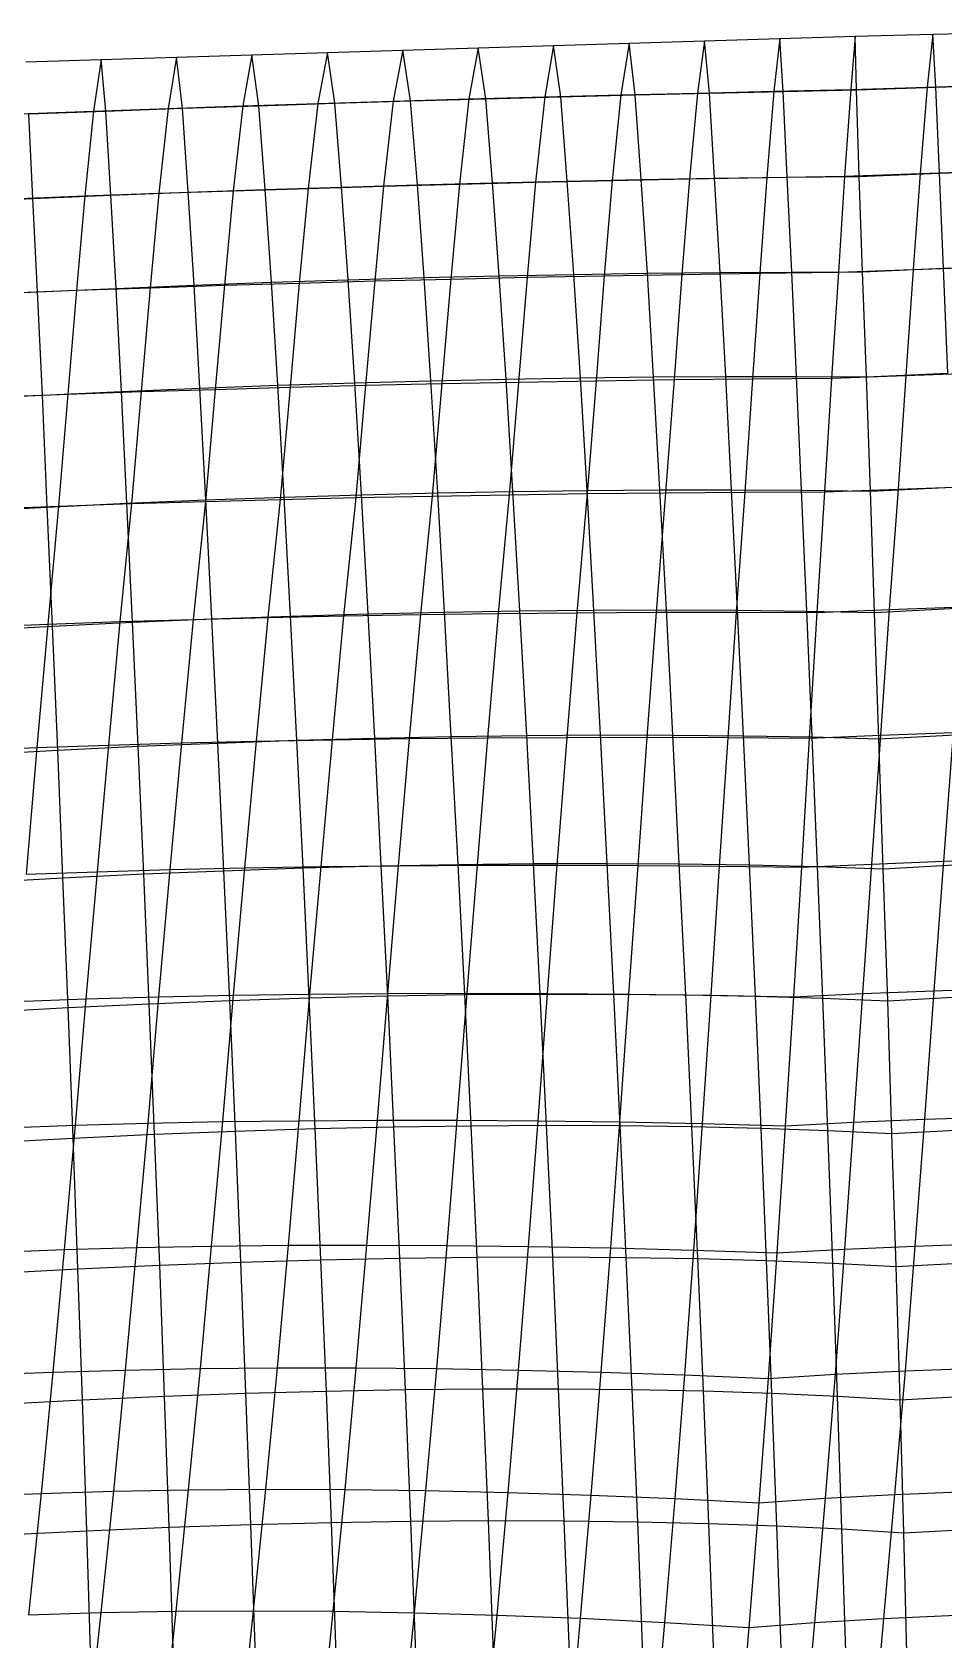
# Model space of a CAD drawing. Extents: x -429 to 429, y -1 to 209.
# Drawn here: x -208.65 to -187.01, y 168.49 to 206.63 of the extents above; entities that cross this region are included whole.
import ezdxf

# ---------------------------------------------------------------- set-up
doc = ezdxf.new("R2010")
doc.units = 0

msp = doc.modelspace()

# ---------------------------------------------------------------- linework, layer by layer
at = {"layer": 'default', "color": 5, "linetype": 'CONTINUOUS'}
for p, q in [((-196.271, 206.316, 37.431), (-194.481, 206.371, 36.695)), ((-194.481, 206.371, 36.695), (-194.672, 205.145, 36.299)), ((-194.481, 206.371, 36.695), (-192.692, 206.426, 35.959)), ((-192.692, 206.426, 35.959), (-192.859, 205.19, 35.618)), ((-192.692, 206.426, 35.959), (-190.902, 206.481, 35.223)), ((-190.902, 206.481, 35.223), (-191.04, 205.231, 34.953)), ((-190.902, 206.481, 35.223), (-189.112, 206.537, 34.486)), ((-189.112, 206.537, 34.486), (-189.215, 205.271, 34.305)), ((-189.112, 206.537, 34.486), (-189.215, 205.271, 34.305)), ((-189.112, 206.537, 34.486), (-187.266, 206.585, 33.834)), ((-187.266, 206.585, 33.834), (-187.401, 205.332, 33.561)), ((-187.266, 206.585, 33.834), (-185.419, 206.634, 33.181)), ((-207.01, 205.984, 41.848), (-205.22, 206.039, 41.112)), ((-205.22, 206.039, 41.112), (-205.421, 204.825, 40.721)), ((-205.22, 206.039, 41.112), (-203.431, 206.095, 40.375)), ((-203.431, 206.095, 40.375), (-203.646, 204.885, 39.944)), ((-203.431, 206.095, 40.375), (-201.641, 206.15, 39.639)), ((-201.641, 206.15, 39.639), (-201.864, 204.942, 39.183)), ((-201.641, 206.15, 39.639), (-199.851, 206.205, 38.903)), ((-199.851, 206.205, 38.903), (-200.076, 204.996, 38.438)), ((-199.851, 206.205, 38.903), (-198.061, 206.26, 38.167)), ((-198.061, 206.26, 38.167), (-198.281, 205.049, 37.709)), ((-198.061, 206.26, 38.167), (-196.271, 206.316, 37.431)), ((-196.271, 206.316, 37.431), (-196.48, 205.098, 36.996)), ((-208.8, 205.929, 42.584), (-207.01, 205.984, 41.848)), ((-207.01, 205.984, 41.848), (-207.19, 204.763, 41.513)), ((-192.859, 205.19, 35.618), (-191.04, 205.231, 34.953)), ((-191.04, 205.231, 34.953), (-191.211, 203.185, 34.653)), ((-191.04, 205.231, 34.953), (-189.215, 205.271, 34.305)), ((-189.215, 205.271, 34.305), (-189.364, 203.216, 34.059)), ((-189.215, 205.271, 34.305), (-189.364, 203.216, 34.059)), ((-189.215, 205.271, 34.305), (-187.401, 205.332, 33.561)), ((-187.401, 205.332, 33.561), (-187.57, 203.28, 33.26)), ((-187.401, 205.332, 33.561), (-185.58, 205.39, 32.834)), ((-205.421, 204.825, 40.721), (-203.646, 204.885, 39.944)), ((-203.646, 204.885, 39.944), (-203.874, 202.87, 39.548)), ((-203.646, 204.885, 39.944), (-201.864, 204.942, 39.183)), ((-201.864, 204.942, 39.183), (-202.095, 202.926, 38.77)), ((-201.864, 204.942, 39.183), (-200.076, 204.996, 38.438)), ((-200.076, 204.996, 38.438), (-200.306, 202.978, 38.019)), ((-200.076, 204.996, 38.438), (-198.281, 205.049, 37.709)), ((-198.281, 205.049, 37.709), (-198.506, 203.027, 37.293)), ((-198.281, 205.049, 37.709), (-196.48, 205.098, 36.996)), ((-196.48, 205.098, 36.996), (-196.697, 203.072, 36.594)), ((-196.48, 205.098, 36.996), (-194.672, 205.145, 36.299)), ((-194.672, 205.145, 36.299), (-194.877, 203.113, 35.92)), ((-194.672, 205.145, 36.299), (-192.859, 205.19, 35.618)), ((-192.859, 205.19, 35.618), (-193.048, 203.151, 35.273)), ((-208.951, 204.698, 42.322), (-207.19, 204.763, 41.513)), ((-207.19, 204.763, 41.513), (-207.397, 202.748, 41.179)), ((-207.19, 204.763, 41.513), (-205.421, 204.825, 40.721)), ((-205.421, 204.825, 40.721), (-205.641, 202.811, 40.351)), ((-187.57, 203.28, 33.26), (-185.765, 203.34, 32.486)), ((-202.095, 202.926, 38.77), (-200.306, 202.978, 38.019)), ((-200.306, 202.978, 38.019), (-200.517, 200.731, 37.66)), ((-200.306, 202.978, 38.019), (-198.506, 203.027, 37.293)), ((-198.506, 203.027, 37.293), (-198.713, 200.776, 36.936)), ((-198.506, 203.027, 37.293), (-196.697, 203.072, 36.594)), ((-196.697, 203.072, 36.594), (-196.896, 200.817, 36.247)), ((-196.697, 203.072, 36.594), (-194.877, 203.113, 35.92)), ((-194.877, 203.113, 35.92), (-195.067, 200.853, 35.593)), ((-194.877, 203.113, 35.92), (-193.048, 203.151, 35.273)), ((-193.048, 203.151, 35.273), (-193.226, 200.886, 34.972)), ((-193.048, 203.151, 35.273), (-191.211, 203.185, 34.653)), ((-191.211, 203.185, 34.653), (-191.374, 200.914, 34.387)), ((-191.211, 203.185, 34.653), (-189.364, 203.216, 34.059)), ((-189.364, 203.216, 34.059), (-189.512, 200.938, 33.836)), ((-189.364, 203.216, 34.059), (-189.512, 200.938, 33.836)), ((-189.364, 203.216, 34.059), (-187.57, 203.28, 33.26)), ((-187.57, 203.28, 33.26), (-187.733, 201.002, 32.992)), ((-209.14, 202.682, 42.033), (-207.397, 202.748, 41.179)), ((-207.397, 202.748, 41.179), (-207.592, 200.51, 40.887)), ((-207.397, 202.748, 41.179), (-205.641, 202.811, 40.351)), ((-205.641, 202.811, 40.351), (-205.846, 200.571, 40.031)), ((-205.641, 202.811, 40.351), (-203.874, 202.87, 39.548)), ((-203.874, 202.87, 39.548), (-204.084, 200.628, 39.207)), ((-203.874, 202.87, 39.548), (-202.095, 202.926, 38.77)), ((-202.095, 202.926, 38.77), (-202.308, 200.682, 38.417)), ((-187.733, 201.002, 32.992), (-185.94, 201.062, 32.182)), ((-204.084, 200.628, 39.207), (-202.308, 200.682, 38.417)), ((-202.308, 200.682, 38.417), (-202.527, 198.21, 38.066)), ((-202.308, 200.682, 38.417), (-200.517, 200.731, 37.66)), ((-200.517, 200.731, 37.66), (-200.734, 198.256, 37.304)), ((-200.517, 200.731, 37.66), (-198.713, 200.776, 36.936)), ((-198.713, 200.776, 36.936), (-198.926, 198.297, 36.583)), ((-198.713, 200.776, 36.936), (-196.896, 200.817, 36.247)), ((-196.896, 200.817, 36.247), (-197.102, 198.333, 35.902)), ((-196.896, 200.817, 36.247), (-195.067, 200.853, 35.593)), ((-195.067, 200.853, 35.593), (-195.263, 198.364, 35.263)), ((-195.067, 200.853, 35.593), (-193.226, 200.886, 34.972)), ((-193.226, 200.886, 34.972), (-193.411, 198.389, 34.666)), ((-193.226, 200.886, 34.972), (-191.374, 200.914, 34.387)), ((-191.374, 200.914, 34.387), (-191.547, 198.41, 34.11)), ((-191.374, 200.914, 34.387), (-189.512, 200.938, 33.836)), ((-189.512, 200.938, 33.836), (-189.671, 198.426, 33.597)), ((-189.512, 200.938, 33.836), (-189.671, 198.426, 33.597)), ((-189.512, 200.938, 33.836), (-187.733, 201.002, 32.992)), ((-187.733, 201.002, 32.992), (-187.907, 198.491, 32.715)), ((-209.322, 200.444, 41.777), (-207.592, 200.51, 40.887)), ((-207.592, 200.51, 40.887), (-207.797, 198.043, 40.591)), ((-207.592, 200.51, 40.887), (-205.846, 200.571, 40.031)), ((-205.846, 200.571, 40.031), (-206.059, 198.104, 39.71)), ((-205.846, 200.571, 40.031), (-204.084, 200.628, 39.207)), ((-204.084, 200.628, 39.207), (-204.302, 198.159, 38.868)), ((-197.102, 198.333, 35.902), (-195.263, 198.364, 35.263)), ((-195.263, 198.364, 35.263), (-195.474, 195.684, 34.913)), ((-195.263, 198.364, 35.263), (-193.411, 198.389, 34.666)), ((-193.411, 198.389, 34.666), (-193.611, 195.703, 34.338)), ((-193.411, 198.389, 34.666), (-191.547, 198.41, 34.11)), ((-191.547, 198.41, 34.11), (-191.734, 195.717, 33.813)), ((-191.547, 198.41, 34.11), (-189.671, 198.426, 33.597)), ((-189.671, 198.426, 33.597), (-189.844, 195.724, 33.337)), ((-189.671, 198.426, 33.597), (-189.844, 195.724, 33.337)), ((-189.671, 198.426, 33.597), (-187.907, 198.491, 32.715)), ((-187.907, 198.491, 32.715), (-188.095, 195.79, 32.417)), ((-187.907, 198.491, 32.715), (-186.124, 198.552, 31.873)), ((-209.516, 197.978, 41.512), (-207.797, 198.043, 40.591)), ((-207.797, 198.043, 40.591), (-208.019, 195.388, 40.275)), ((-207.797, 198.043, 40.591), (-206.059, 198.104, 39.71)), ((-206.059, 198.104, 39.71), (-206.289, 195.447, 39.369)), ((-206.059, 198.104, 39.71), (-204.302, 198.159, 38.868)), ((-204.302, 198.159, 38.868), (-204.536, 195.501, 38.509)), ((-204.302, 198.159, 38.868), (-202.527, 198.21, 38.066)), ((-202.527, 198.21, 38.066), (-202.762, 195.549, 37.695)), ((-202.527, 198.21, 38.066), (-200.734, 198.256, 37.304)), ((-200.734, 198.256, 37.304), (-200.967, 195.591, 36.928)), ((-200.734, 198.256, 37.304), (-198.926, 198.297, 36.583)), ((-198.926, 198.297, 36.583), (-199.153, 195.628, 36.208)), ((-198.926, 198.297, 36.583), (-197.102, 198.333, 35.902)), ((-197.102, 198.333, 35.902), (-197.322, 195.658, 35.536)), ((-195.474, 195.684, 34.913), (-193.611, 195.703, 34.338)), ((-193.611, 195.703, 34.338), (-193.836, 192.868, 33.937)), ((-193.611, 195.703, 34.338), (-191.734, 195.717, 33.813)), ((-191.734, 195.717, 33.813), (-191.936, 192.871, 33.474)), ((-191.734, 195.717, 33.813), (-189.844, 195.724, 33.337)), ((-189.844, 195.724, 33.337), (-190.022, 192.867, 33.075)), ((-189.844, 195.724, 33.337), (-190.022, 192.867, 33.075)), ((-189.844, 195.724, 33.337), (-188.095, 195.79, 32.417)), ((-188.095, 195.79, 32.417), (-188.305, 192.936, 32.08)), ((-188.095, 195.79, 32.417), (-186.322, 195.85, 31.543)), ((-209.725, 195.324, 41.227), (-208.019, 195.388, 40.275)), ((-208.019, 195.388, 40.275), (-208.279, 192.587, 39.891)), ((-208.019, 195.388, 40.275), (-206.289, 195.447, 39.369)), ((-206.289, 195.447, 39.369), (-206.567, 192.647, 38.936)), ((-206.289, 195.447, 39.369), (-204.536, 195.501, 38.509)), ((-204.536, 195.501, 38.509), (-204.824, 192.699, 38.04)), ((-204.536, 195.501, 38.509), (-202.762, 195.549, 37.695)), ((-202.762, 195.549, 37.695), (-203.052, 192.745, 37.202)), ((-202.762, 195.549, 37.695), (-200.967, 195.591, 36.928)), ((-200.967, 195.591, 36.928), (-201.254, 192.784, 36.425)), ((-200.967, 195.591, 36.928), (-199.153, 195.628, 36.208)), ((-199.153, 195.628, 36.208), (-199.431, 192.815, 35.709)), ((-199.153, 195.628, 36.208), (-197.322, 195.658, 35.536)), ((-197.322, 195.658, 35.536), (-197.585, 192.84, 35.056)), ((-197.322, 195.658, 35.536), (-195.474, 195.684, 34.913)), ((-195.474, 195.684, 34.913), (-195.72, 192.858, 34.465)), ((-208.279, 192.587, 39.891), (-206.567, 192.647, 38.936)), ((-206.567, 192.647, 38.936), (-206.837, 189.716, 38.532)), ((-206.567, 192.647, 38.936), (-204.824, 192.699, 38.04)), ((-204.824, 192.699, 38.04), (-205.102, 189.768, 37.605)), ((-204.824, 192.699, 38.04), (-203.052, 192.745, 37.202)), ((-203.052, 192.745, 37.202), (-203.331, 189.811, 36.747)), ((-203.052, 192.745, 37.202), (-201.254, 192.784, 36.425)), ((-201.254, 192.784, 36.425), (-201.528, 189.846, 35.961)), ((-201.254, 192.784, 36.425), (-199.431, 192.815, 35.709)), ((-199.431, 192.815, 35.709), (-199.697, 189.872, 35.248)), ((-199.431, 192.815, 35.709), (-197.585, 192.84, 35.056)), ((-197.585, 192.84, 35.056), (-197.838, 189.891, 34.609)), ((-197.585, 192.84, 35.056), (-195.72, 192.858, 34.465)), ((-195.72, 192.858, 34.465), (-195.957, 189.901, 34.045)), ((-195.72, 192.858, 34.465), (-193.836, 192.868, 33.937)), ((-193.836, 192.868, 33.937), (-194.055, 189.903, 33.557)), ((-193.836, 192.868, 33.937), (-191.936, 192.871, 33.474)), ((-191.936, 192.871, 33.474), (-192.137, 189.896, 33.145)), ((-191.936, 192.871, 33.474), (-190.022, 192.867, 33.075)), ((-190.022, 192.867, 33.075), (-190.204, 189.882, 32.811)), ((-190.022, 192.867, 33.075), (-190.204, 189.882, 32.811)), ((-190.022, 192.867, 33.075), (-188.305, 192.936, 32.08)), ((-188.305, 192.936, 32.08), (-188.515, 189.953, 31.753)), ((-188.305, 192.936, 32.08), (-186.556, 192.998, 31.143)), ((-209.959, 192.521, 40.904), (-208.279, 192.587, 39.891)), ((-208.279, 192.587, 39.891), (-208.535, 189.657, 39.528)), ((-188.515, 189.953, 31.753), (-186.786, 190.017, 30.763)), ((-186.786, 190.017, 30.763), (-187.017, 186.961, 30.391)), ((-210.193, 189.59, 40.592), (-208.535, 189.657, 39.528)), ((-208.535, 189.657, 39.528), (-208.792, 186.654, 39.172)), ((-208.535, 189.657, 39.528), (-206.837, 189.716, 38.532)), ((-206.837, 189.716, 38.532), (-207.107, 186.714, 38.138)), ((-206.837, 189.716, 38.532), (-205.102, 189.768, 37.605)), ((-205.102, 189.768, 37.605), (-205.377, 186.763, 37.182)), ((-205.102, 189.768, 37.605), (-203.331, 189.811, 36.747)), ((-203.331, 189.811, 36.747), (-203.607, 186.804, 36.306)), ((-203.331, 189.811, 36.747), (-201.528, 189.846, 35.961)), ((-201.528, 189.846, 35.961), (-201.799, 186.835, 35.512)), ((-201.528, 189.846, 35.961), (-199.697, 189.872, 35.248)), ((-199.697, 189.872, 35.248), (-199.958, 186.857, 34.801)), ((-199.697, 189.872, 35.248), (-197.838, 189.891, 34.609)), ((-197.838, 189.891, 34.609), (-198.088, 186.869, 34.175)), ((-197.838, 189.891, 34.609), (-195.957, 189.901, 34.045)), ((-195.957, 189.901, 34.045), (-196.192, 186.871, 33.635)), ((-195.957, 189.901, 34.045), (-194.055, 189.903, 33.557)), ((-194.055, 189.903, 33.557), (-194.274, 186.864, 33.182)), ((-194.055, 189.903, 33.557), (-192.137, 189.896, 33.145)), ((-192.137, 189.896, 33.145), (-192.339, 186.848, 32.817)), ((-192.137, 189.896, 33.145), (-190.204, 189.882, 32.811)), ((-190.204, 189.882, 32.811), (-190.39, 186.822, 32.542)), ((-190.204, 189.882, 32.811), (-190.39, 186.822, 32.542)), ((-190.204, 189.882, 32.811), (-188.515, 189.953, 31.753)), ((-188.515, 189.953, 31.753), (-188.727, 186.896, 31.428)), ((-188.727, 186.896, 31.428), (-187.017, 186.961, 30.391)), ((-187.017, 186.961, 30.391), (-187.244, 183.889, 30.027)), ((-187.017, 186.961, 30.391), (-185.261, 187.017, 29.433)), ((-208.792, 186.654, 39.172), (-207.107, 186.714, 38.138)), ((-207.107, 186.714, 38.138), (-207.37, 183.696, 37.758)), ((-207.107, 186.714, 38.138), (-205.377, 186.763, 37.182)), ((-205.377, 186.763, 37.182), (-205.645, 183.744, 36.778)), ((-205.377, 186.763, 37.182), (-203.607, 186.804, 36.306)), ((-203.607, 186.804, 36.306), (-203.874, 183.782, 35.886)), ((-203.607, 186.804, 36.306), (-201.799, 186.835, 35.512)), ((-201.799, 186.835, 35.512), (-202.062, 183.81, 35.084)), ((-201.799, 186.835, 35.512), (-199.958, 186.857, 34.801)), ((-199.958, 186.857, 34.801), (-200.212, 183.826, 34.374)), ((-199.958, 186.857, 34.801), (-198.088, 186.869, 34.175)), ((-198.088, 186.869, 34.175), (-198.331, 183.832, 33.759)), ((-198.088, 186.869, 34.175), (-196.192, 186.871, 33.635)), ((-196.192, 186.871, 33.635), (-196.422, 183.826, 33.239)), ((-196.192, 186.871, 33.635), (-194.274, 186.864, 33.182)), ((-194.274, 186.864, 33.182), (-194.49, 183.81, 32.816)), ((-194.274, 186.864, 33.182), (-192.339, 186.848, 32.817)), ((-192.339, 186.848, 32.817), (-192.541, 183.783, 32.491)), ((-192.339, 186.848, 32.817), (-190.39, 186.822, 32.542)), ((-190.39, 186.822, 32.542), (-190.579, 183.745, 32.266)), ((-190.39, 186.822, 32.542), (-190.579, 183.745, 32.266)), ((-190.39, 186.822, 32.542), (-188.727, 186.896, 31.428)), ((-188.727, 186.896, 31.428), (-188.939, 183.822, 31.105)), ((-188.939, 183.822, 31.105), (-187.244, 183.889, 30.027)), ((-187.244, 183.889, 30.027), (-187.467, 180.839, 29.669)), ((-187.244, 183.889, 30.027), (-185.497, 183.946, 29.036)), ((-209.045, 183.637, 38.824), (-207.37, 183.696, 37.758)), ((-207.37, 183.696, 37.758), (-207.627, 180.699, 37.389)), ((-207.37, 183.696, 37.758), (-205.645, 183.744, 36.778)), ((-205.645, 183.744, 36.778), (-205.905, 180.747, 36.389)), ((-205.645, 183.744, 36.778), (-203.874, 183.782, 35.886)), ((-203.874, 183.782, 35.886), (-204.133, 180.783, 35.483)), ((-203.874, 183.782, 35.886), (-202.062, 183.81, 35.084)), ((-202.062, 183.81, 35.084), (-202.316, 180.806, 34.675)), ((-202.062, 183.81, 35.084), (-200.212, 183.826, 34.374)), ((-200.212, 183.826, 34.374), (-200.459, 180.817, 33.966)), ((-200.212, 183.826, 34.374), (-198.331, 183.832, 33.759)), ((-198.331, 183.832, 33.759), (-198.567, 180.816, 33.359)), ((-198.331, 183.832, 33.759), (-196.422, 183.826, 33.239)), ((-196.422, 183.826, 33.239), (-196.647, 180.803, 32.855)), ((-196.422, 183.826, 33.239), (-194.49, 183.81, 32.816)), ((-194.49, 183.81, 32.816), (-194.704, 180.777, 32.456)), ((-194.49, 183.81, 32.816), (-192.541, 183.783, 32.491)), ((-192.541, 183.783, 32.491), (-192.744, 180.738, 32.164)), ((-192.541, 183.783, 32.491), (-190.579, 183.745, 32.266)), ((-190.579, 183.745, 32.266), (-190.772, 180.688, 31.978)), ((-190.579, 183.745, 32.266), (-190.772, 180.688, 31.978)), ((-190.579, 183.745, 32.266), (-188.939, 183.822, 31.105)), ((-188.939, 183.822, 31.105), (-189.15, 180.769, 30.779)), ((-202.316, 180.806, 34.675), (-200.459, 180.817, 33.966)), ((-200.459, 180.817, 33.966), (-200.709, 177.854, 33.544)), ((-200.459, 180.817, 33.966), (-198.567, 180.816, 33.359)), ((-198.567, 180.816, 33.359), (-198.808, 177.846, 32.944)), ((-198.567, 180.816, 33.359), (-196.647, 180.803, 32.855)), ((-189.15, 180.769, 30.779), (-187.467, 180.839, 29.669)), ((-187.467, 180.839, 29.669), (-187.696, 177.831, 29.295)), ((-187.467, 180.839, 29.669), (-185.728, 180.897, 28.651)), ((-209.294, 180.639, 38.481), (-207.627, 180.699, 37.389)), ((-207.627, 180.699, 37.389), (-207.889, 177.747, 37.006)), ((-207.627, 180.699, 37.389), (-205.905, 180.747, 36.389)), ((-205.905, 180.747, 36.389), (-206.17, 177.795, 35.986)), ((-205.905, 180.747, 36.389), (-204.133, 180.783, 35.483)), ((-204.133, 180.783, 35.483), (-204.396, 177.829, 35.067)), ((-204.133, 180.783, 35.483), (-202.316, 180.806, 34.675)), ((-202.316, 180.806, 34.675), (-202.574, 177.849, 34.252)), ((-196.647, 180.803, 32.855), (-196.877, 177.823, 32.456)), ((-196.647, 180.803, 32.855), (-194.704, 180.777, 32.456)), ((-194.704, 180.777, 32.456), (-194.923, 177.786, 32.08)), ((-194.704, 180.777, 32.456), (-192.744, 180.738, 32.164)), ((-192.744, 180.738, 32.164), (-192.952, 177.734, 31.819)), ((-192.744, 180.738, 32.164), (-190.772, 180.688, 31.978)), ((-190.772, 180.688, 31.978), (-190.971, 177.669, 31.672)), ((-190.772, 180.688, 31.978), (-190.971, 177.669, 31.672)), ((-190.772, 180.688, 31.978), (-189.15, 180.769, 30.779)), ((-189.15, 180.769, 30.779), (-189.367, 177.757, 30.436)), ((-207.889, 177.747, 37.006), (-206.17, 177.795, 35.986)), ((-206.17, 177.795, 35.986), (-206.437, 174.89, 35.571)), ((-206.17, 177.795, 35.986), (-204.396, 177.829, 35.067)), ((-204.396, 177.829, 35.067), (-204.661, 174.923, 34.64)), ((-204.396, 177.829, 35.067), (-202.574, 177.849, 34.252)), ((-202.574, 177.849, 34.252), (-202.834, 174.94, 33.819)), ((-202.574, 177.849, 34.252), (-200.709, 177.854, 33.544)), ((-200.709, 177.854, 33.544), (-200.962, 174.94, 33.111)), ((-200.709, 177.854, 33.544), (-198.808, 177.846, 32.944)), ((-198.808, 177.846, 32.944), (-199.052, 174.923, 32.518)), ((-198.808, 177.846, 32.944), (-196.877, 177.823, 32.456)), ((-196.877, 177.823, 32.456), (-197.111, 174.89, 32.043)), ((-196.877, 177.823, 32.456), (-194.923, 177.786, 32.08)), ((-194.923, 177.786, 32.08), (-195.147, 174.84, 31.687)), ((-194.923, 177.786, 32.08), (-192.952, 177.734, 31.819)), ((-189.367, 177.757, 30.436), (-187.696, 177.831, 29.295)), ((-187.696, 177.831, 29.295), (-187.929, 174.87, 28.902)), ((-187.696, 177.831, 29.295), (-185.963, 177.892, 28.251)), ((-209.548, 177.684, 38.123), (-207.889, 177.747, 37.006)), ((-207.889, 177.747, 37.006), (-208.155, 174.841, 36.608)), ((-192.952, 177.734, 31.819), (-193.167, 174.774, 31.452)), ((-192.952, 177.734, 31.819), (-190.971, 177.669, 31.672)), ((-190.971, 177.669, 31.672), (-191.178, 174.692, 31.339)), ((-190.971, 177.669, 31.672), (-191.178, 174.692, 31.339)), ((-190.971, 177.669, 31.672), (-189.367, 177.757, 30.436)), ((-189.367, 177.757, 30.436), (-189.59, 174.789, 30.072)), ((-209.807, 174.775, 37.747), (-208.155, 174.841, 36.608)), ((-208.155, 174.841, 36.608), (-208.435, 171.964, 36.175)), ((-208.155, 174.841, 36.608), (-206.437, 174.89, 35.571)), ((-206.437, 174.89, 35.571), (-206.72, 172.016, 35.121)), ((-206.437, 174.89, 35.571), (-204.661, 174.923, 34.64)), ((-204.661, 174.923, 34.64), (-204.942, 172.049, 34.178)), ((-204.661, 174.923, 34.64), (-202.834, 174.94, 33.819)), ((-202.834, 174.94, 33.819), (-203.109, 172.062, 33.351)), ((-202.834, 174.94, 33.819), (-200.962, 174.94, 33.111)), ((-200.962, 174.94, 33.111), (-201.229, 172.056, 32.642)), ((-200.962, 174.94, 33.111), (-199.052, 174.923, 32.518)), ((-199.052, 174.923, 32.518), (-199.31, 172.031, 32.056)), ((-199.052, 174.923, 32.518), (-197.111, 174.89, 32.043)), ((-197.111, 174.89, 32.043), (-197.359, 171.986, 31.594)), ((-197.111, 174.89, 32.043), (-195.147, 174.84, 31.687)), ((-195.147, 174.84, 31.687), (-195.385, 171.923, 31.257)), ((-195.147, 174.84, 31.687), (-193.167, 174.774, 31.452)), ((-193.167, 174.774, 31.452), (-193.396, 171.84, 31.049)), ((-193.167, 174.774, 31.452), (-191.178, 174.692, 31.339)), ((-191.178, 174.692, 31.339), (-189.59, 174.789, 30.072)), ((-189.59, 174.789, 30.072), (-189.827, 171.847, 29.67)), ((-189.59, 174.789, 30.072), (-187.929, 174.87, 28.902)), ((-187.929, 174.87, 28.902), (-188.176, 171.936, 28.474)), ((-187.929, 174.87, 28.902), (-186.201, 174.935, 27.836)), ((-191.178, 174.692, 31.339), (-191.399, 171.739, 30.969)), ((-191.178, 174.692, 31.339), (-191.399, 171.739, 30.969)), ((-206.72, 172.016, 35.121), (-204.942, 172.049, 34.178)), ((-204.942, 172.049, 34.178), (-205.237, 169.168, 33.68)), ((-204.942, 172.049, 34.178), (-203.109, 172.062, 33.351)), ((-203.109, 172.062, 33.351), (-203.399, 169.178, 32.846)), ((-203.109, 172.062, 33.351), (-201.229, 172.056, 32.642)), ((-201.229, 172.056, 32.642), (-201.511, 169.166, 32.138)), ((-201.229, 172.056, 32.642), (-199.31, 172.031, 32.056)), ((-210.082, 171.893, 37.337), (-208.435, 171.964, 36.175)), ((-208.435, 171.964, 36.175), (-208.732, 169.081, 35.706)), ((-208.435, 171.964, 36.175), (-206.72, 172.016, 35.121)), ((-206.72, 172.016, 35.121), (-207.018, 169.135, 34.634)), ((-199.31, 172.031, 32.056), (-199.583, 169.132, 31.557)), ((-199.31, 172.031, 32.056), (-197.359, 171.986, 31.594)), ((-197.359, 171.986, 31.594), (-197.622, 169.076, 31.107)), ((-197.359, 171.986, 31.594), (-195.385, 171.923, 31.257)), ((-195.385, 171.923, 31.257), (-195.638, 168.999, 30.789)), ((-195.385, 171.923, 31.257), (-193.396, 171.84, 31.049)), ((-193.396, 171.84, 31.049), (-193.639, 168.899, 30.606)), ((-193.396, 171.84, 31.049), (-191.399, 171.739, 30.969)), ((-191.399, 171.739, 30.969), (-191.636, 168.779, 30.558)), ((-191.399, 171.739, 30.969), (-191.636, 168.779, 30.558)), ((-191.399, 171.739, 30.969), (-189.827, 171.847, 29.67)), ((-189.827, 171.847, 29.67), (-190.079, 168.898, 29.229)), ((-189.827, 171.847, 29.67), (-188.176, 171.936, 28.474)), ((-188.176, 171.936, 28.474), (-188.437, 168.996, 28.006)), ((-188.176, 171.936, 28.474), (-186.453, 172.007, 27.385)), ((-208.732, 169.081, 35.706), (-207.018, 169.135, 34.634)), ((-207.018, 169.135, 34.634), (-207.331, 166.218, 34.116)), ((-207.018, 169.135, 34.634), (-205.237, 169.168, 33.68)), ((-205.237, 169.168, 33.68), (-205.547, 166.25, 33.151)), ((-205.237, 169.168, 33.68), (-203.399, 169.178, 32.846)), ((-203.399, 169.178, 32.846), (-203.704, 166.257, 32.311)), ((-203.399, 169.178, 32.846), (-201.511, 169.166, 32.138)), ((-201.511, 169.166, 32.138), (-201.808, 166.239, 31.602)), ((-201.511, 169.166, 32.138), (-199.583, 169.132, 31.557)), ((-199.583, 169.132, 31.557), (-199.87, 166.197, 31.026)), ((-199.583, 169.132, 31.557), (-197.622, 169.076, 31.107)), ((-197.622, 169.076, 31.107), (-197.9, 166.13, 30.586)), ((-197.622, 169.076, 31.107), (-195.638, 168.999, 30.789)), ((-195.638, 168.999, 30.789), (-195.906, 166.038, 30.285)), ((-195.638, 168.999, 30.789), (-193.639, 168.899, 30.606)), ((-190.079, 168.898, 29.229), (-188.437, 168.996, 28.006)), ((-188.437, 168.996, 28.006), (-188.713, 166.02, 27.502)), ((-188.437, 168.996, 28.006), (-186.719, 169.073, 26.895)), ((-193.639, 168.899, 30.606), (-193.9, 165.924, 30.124)), ((-193.639, 168.899, 30.606), (-191.636, 168.779, 30.558)), ((-191.636, 168.779, 30.558), (-191.89, 165.785, 30.104)), ((-191.636, 168.779, 30.558), (-191.89, 165.785, 30.104)), ((-191.636, 168.779, 30.558), (-190.079, 168.898, 29.229)), ((-190.079, 168.898, 29.229), (-190.346, 165.915, 28.749))]:
    msp.add_line(p, q, dxfattribs=at)
at = {"layer": 'default', "color": 3, "linetype": 'CONTINUOUS'}
for p, q in [((-196.271, 206.316, 37.431), (-194.481, 206.371, 36.695)), ((-194.481, 206.371, 36.695), (-192.692, 206.426, 35.959)), ((-194.333, 205.148, 37.145), (-194.481, 206.371, 36.695)), ((-192.692, 206.426, 35.959), (-190.902, 206.481, 35.223)), ((-192.573, 205.189, 36.335), (-192.692, 206.426, 35.959)), ((-190.902, 206.481, 35.223), (-189.112, 206.537, 34.486)), ((-190.824, 205.228, 35.505), (-190.902, 206.481, 35.223)), ((-189.112, 206.537, 34.486), (-187.266, 206.585, 33.834)), ((-189.084, 205.263, 34.655), (-189.112, 206.537, 34.486)), ((-189.084, 205.263, 34.655), (-189.112, 206.537, 34.486)), ((-187.266, 206.585, 33.834), (-185.419, 206.634, 33.181)), ((-187.198, 205.329, 34.123), (-187.266, 206.585, 33.834)), ((-207.01, 205.984, 41.848), (-205.22, 206.039, 41.112)), ((-205.22, 206.039, 41.112), (-203.431, 206.095, 40.375)), ((-205.077, 204.827, 41.562), (-205.22, 206.039, 41.112)), ((-203.431, 206.095, 40.375), (-201.641, 206.15, 39.639)), ((-203.265, 204.889, 40.878), (-203.431, 206.095, 40.375)), ((-201.641, 206.15, 39.639), (-199.851, 206.205, 38.903)), ((-201.461, 204.947, 40.174), (-201.641, 206.15, 39.639)), ((-199.851, 206.205, 38.903), (-198.061, 206.26, 38.167)), ((-199.666, 205.002, 39.448), (-199.851, 206.205, 38.903)), ((-198.061, 206.26, 38.167), (-196.271, 206.316, 37.431)), ((-197.879, 205.054, 38.701), (-198.061, 206.26, 38.167)), ((-196.101, 205.102, 37.933), (-196.271, 206.316, 37.431)), ((-208.8, 205.929, 42.584), (-207.01, 205.984, 41.848)), ((-206.897, 204.762, 42.224), (-207.01, 205.984, 41.848)), ((-192.573, 205.189, 36.335), (-190.824, 205.228, 35.505)), ((-190.824, 205.228, 35.505), (-189.084, 205.263, 34.655)), ((-190.728, 203.19, 35.891), (-190.824, 205.228, 35.505)), ((-189.084, 205.263, 34.655), (-187.198, 205.329, 34.123)), ((-189.022, 203.207, 34.972), (-189.084, 205.263, 34.655)), ((-189.022, 203.207, 34.972), (-189.084, 205.263, 34.655)), ((-187.198, 205.329, 34.123), (-185.319, 205.391, 33.569)), ((-187.115, 203.286, 34.516), (-187.198, 205.329, 34.123)), ((-205.077, 204.827, 41.562), (-203.265, 204.889, 40.878)), ((-203.265, 204.889, 40.878), (-201.461, 204.947, 40.174)), ((-203.118, 202.9, 41.397), (-203.265, 204.889, 40.878)), ((-201.461, 204.947, 40.174), (-199.666, 205.002, 39.448)), ((-201.304, 202.959, 40.712), (-201.461, 204.947, 40.174)), ((-199.666, 205.002, 39.448), (-197.879, 205.054, 38.701)), ((-199.504, 203.013, 39.993), (-199.666, 205.002, 39.448)), ((-197.879, 205.054, 38.701), (-196.101, 205.102, 37.933)), ((-197.718, 203.061, 39.239), (-197.879, 205.054, 38.701)), ((-196.101, 205.102, 37.933), (-194.333, 205.148, 37.145)), ((-195.947, 203.102, 38.452), (-196.101, 205.102, 37.933)), ((-194.333, 205.148, 37.145), (-192.573, 205.189, 36.335)), ((-194.191, 203.138, 37.632), (-194.333, 205.148, 37.145)), ((-192.451, 203.167, 36.778), (-192.573, 205.189, 36.335)), ((-208.724, 204.694, 42.864), (-206.897, 204.762, 42.224)), ((-208.631, 202.685, 43.245), (-208.724, 204.694, 42.864)), ((-206.897, 204.762, 42.224), (-205.077, 204.827, 41.562)), ((-206.781, 202.763, 42.664), (-206.897, 204.762, 42.224)), ((-204.943, 202.834, 42.048), (-205.077, 204.827, 41.562)), ((-187.115, 203.286, 34.516), (-185.216, 203.358, 34.023)), ((-203.118, 202.9, 41.397), (-201.304, 202.959, 40.712)), ((-201.304, 202.959, 40.712), (-199.504, 203.013, 39.993)), ((-201.148, 200.757, 41.27), (-201.304, 202.959, 40.712)), ((-199.504, 203.013, 39.993), (-197.718, 203.061, 39.239)), ((-199.344, 200.809, 40.555), (-199.504, 203.013, 39.993)), ((-197.718, 203.061, 39.239), (-195.947, 203.102, 38.452)), ((-197.559, 200.852, 39.797), (-197.718, 203.061, 39.239)), ((-195.947, 203.102, 38.452), (-194.191, 203.138, 37.632)), ((-195.792, 200.887, 38.995), (-195.947, 203.102, 38.452)), ((-194.191, 203.138, 37.632), (-192.451, 203.167, 36.778)), ((-194.046, 200.914, 38.15), (-194.191, 203.138, 37.632)), ((-192.451, 203.167, 36.778), (-190.728, 203.19, 35.891)), ((-192.321, 200.933, 37.263), (-192.451, 203.167, 36.778)), ((-190.728, 203.19, 35.891), (-189.022, 203.207, 34.972)), ((-190.618, 200.943, 36.333), (-190.728, 203.19, 35.891)), ((-189.022, 203.207, 34.972), (-187.115, 203.286, 34.516)), ((-188.938, 200.945, 35.362), (-189.022, 203.207, 34.972)), ((-188.938, 200.945, 35.362), (-189.022, 203.207, 34.972)), ((-187.017, 201.032, 34.964), (-187.115, 203.286, 34.516)), ((-210.49, 202.602, 43.791), (-208.631, 202.685, 43.245)), ((-208.631, 202.685, 43.245), (-206.781, 202.763, 42.664)), ((-208.521, 200.47, 43.679), (-208.631, 202.685, 43.245)), ((-206.781, 202.763, 42.664), (-204.943, 202.834, 42.048)), ((-206.656, 200.554, 43.145), (-206.781, 202.763, 42.664)), ((-204.943, 202.834, 42.048), (-203.118, 202.9, 41.397)), ((-204.805, 200.63, 42.565), (-204.943, 202.834, 42.048)), ((-202.969, 200.698, 41.94), (-203.118, 202.9, 41.397)), ((-188.938, 200.945, 35.362), (-187.017, 201.032, 34.964)), ((-187.017, 201.032, 34.964), (-185.105, 201.112, 34.519)), ((-186.914, 198.544, 35.444), (-187.017, 201.032, 34.964)), ((-204.805, 200.63, 42.565), (-202.969, 200.698, 41.94)), ((-202.969, 200.698, 41.94), (-201.148, 200.757, 41.27)), ((-202.818, 198.257, 42.503), (-202.969, 200.698, 41.94)), ((-201.148, 200.757, 41.27), (-199.344, 200.809, 40.555)), ((-200.991, 198.315, 41.846), (-201.148, 200.757, 41.27)), ((-199.344, 200.809, 40.555), (-197.559, 200.852, 39.797)), ((-199.183, 198.364, 41.136), (-199.344, 200.809, 40.555)), ((-197.559, 200.852, 39.797), (-195.792, 200.887, 38.995)), ((-197.397, 198.403, 40.373), (-197.559, 200.852, 39.797)), ((-195.792, 200.887, 38.995), (-194.046, 200.914, 38.15)), ((-195.634, 198.432, 39.558), (-195.792, 200.887, 38.995)), ((-194.046, 200.914, 38.15), (-192.321, 200.933, 37.263)), ((-193.897, 198.452, 38.691), (-194.046, 200.914, 38.15)), ((-192.321, 200.933, 37.263), (-190.618, 200.943, 36.333)), ((-192.185, 198.461, 37.773), (-192.321, 200.933, 37.263)), ((-190.618, 200.943, 36.333), (-188.938, 200.945, 35.362)), ((-190.502, 198.461, 36.806), (-190.618, 200.943, 36.333)), ((-188.848, 198.452, 35.789), (-188.938, 200.945, 35.362)), ((-188.848, 198.452, 35.789), (-188.938, 200.945, 35.362)), ((-210.398, 200.378, 44.168), (-208.521, 200.47, 43.679)), ((-208.521, 200.47, 43.679), (-206.656, 200.554, 43.145)), ((-208.406, 198.024, 44.144), (-208.521, 200.47, 43.679)), ((-206.656, 200.554, 43.145), (-204.805, 200.63, 42.565)), ((-206.528, 198.111, 43.652), (-206.656, 200.554, 43.145)), ((-204.665, 198.189, 43.105), (-204.805, 200.63, 42.565)), ((-200.991, 198.315, 41.846), (-199.183, 198.364, 41.136)), ((-199.183, 198.364, 41.136), (-197.397, 198.403, 40.373)), ((-199.022, 195.704, 41.729), (-199.183, 198.364, 41.136)), ((-197.397, 198.403, 40.373), (-195.634, 198.432, 39.558)), ((-197.235, 195.738, 40.962), (-197.397, 198.403, 40.373)), ((-195.634, 198.432, 39.558), (-193.897, 198.452, 38.691)), ((-195.476, 195.762, 40.134), (-195.634, 198.432, 39.558)), ((-193.897, 198.452, 38.691), (-192.185, 198.461, 37.773)), ((-193.746, 195.774, 39.247), (-193.897, 198.452, 38.691)), ((-192.185, 198.461, 37.773), (-190.502, 198.461, 36.806)), ((-192.048, 195.775, 38.302), (-192.185, 198.461, 37.773)), ((-190.502, 198.461, 36.806), (-188.848, 198.452, 35.789)), ((-190.383, 195.765, 37.299), (-190.502, 198.461, 36.806)), ((-188.848, 198.452, 35.789), (-186.914, 198.544, 35.444)), ((-188.753, 195.743, 36.24), (-188.848, 198.452, 35.789)), ((-188.753, 195.743, 36.24), (-188.848, 198.452, 35.789)), ((-210.297, 197.928, 44.58), (-208.406, 198.024, 44.144)), ((-208.406, 198.024, 44.144), (-206.528, 198.111, 43.652)), ((-208.288, 195.366, 44.629), (-208.406, 198.024, 44.144)), ((-206.528, 198.111, 43.652), (-204.665, 198.189, 43.105)), ((-206.398, 195.455, 44.176), (-206.528, 198.111, 43.652)), ((-204.665, 198.189, 43.105), (-202.818, 198.257, 42.503)), ((-204.524, 195.534, 43.659), (-204.665, 198.189, 43.105)), ((-202.818, 198.257, 42.503), (-200.991, 198.315, 41.846)), ((-202.668, 195.601, 43.079), (-202.818, 198.257, 42.503)), ((-200.834, 195.658, 42.435), (-200.991, 198.315, 41.846)), ((-200.834, 195.658, 42.435), (-199.022, 195.704, 41.729)), ((-199.022, 195.704, 41.729), (-197.235, 195.738, 40.962)), ((-198.859, 192.875, 42.341), (-199.022, 195.704, 41.729)), ((-197.235, 195.738, 40.962), (-195.476, 195.762, 40.134)), ((-197.072, 192.905, 41.57), (-197.235, 195.738, 40.962)), ((-195.476, 195.762, 40.134), (-193.746, 195.774, 39.247)), ((-195.315, 192.922, 40.731), (-195.476, 195.762, 40.134)), ((-193.746, 195.774, 39.247), (-192.048, 195.775, 38.302)), ((-193.593, 192.927, 39.825), (-193.746, 195.774, 39.247)), ((-192.048, 195.775, 38.302), (-190.383, 195.765, 37.299)), ((-191.907, 192.919, 38.853), (-192.048, 195.775, 38.302)), ((-190.383, 195.765, 37.299), (-188.753, 195.743, 36.24)), ((-190.259, 192.899, 37.818), (-190.383, 195.765, 37.299)), ((-188.753, 195.743, 36.24), (-186.809, 195.84, 35.945)), ((-188.653, 192.866, 36.72), (-188.753, 195.743, 36.24)), ((-188.653, 192.866, 36.72), (-188.753, 195.743, 36.24)), ((-210.193, 195.266, 45.017), (-208.288, 195.366, 44.629)), ((-208.288, 195.366, 44.629), (-206.398, 195.455, 44.176)), ((-208.166, 192.541, 45.139), (-208.288, 195.366, 44.629)), ((-206.398, 195.455, 44.176), (-204.524, 195.534, 43.659)), ((-206.265, 192.632, 44.724), (-206.398, 195.455, 44.176)), ((-204.524, 195.534, 43.659), (-202.668, 195.601, 43.079)), ((-204.381, 192.712, 44.236), (-204.524, 195.534, 43.659)), ((-202.668, 195.601, 43.079), (-200.834, 195.658, 42.435)), ((-202.516, 192.779, 43.675), (-202.668, 195.601, 43.079)), ((-200.675, 192.833, 43.043), (-200.834, 195.658, 42.435)), ((-206.265, 192.632, 44.724), (-204.381, 192.712, 44.236)), ((-204.381, 192.712, 44.236), (-202.516, 192.779, 43.675)), ((-204.238, 189.767, 44.819), (-204.381, 192.712, 44.236)), ((-202.516, 192.779, 43.675), (-200.675, 192.833, 43.043)), ((-202.366, 189.833, 44.277), (-202.516, 192.779, 43.675)), ((-200.675, 192.833, 43.043), (-198.859, 192.875, 42.341)), ((-200.518, 189.885, 43.656), (-200.675, 192.833, 43.043)), ((-198.859, 192.875, 42.341), (-197.072, 192.905, 41.57)), ((-198.699, 189.924, 42.958), (-198.859, 192.875, 42.341)), ((-197.072, 192.905, 41.57), (-195.315, 192.922, 40.731)), ((-196.91, 189.948, 42.183), (-197.072, 192.905, 41.57)), ((-195.315, 192.922, 40.731), (-193.593, 192.927, 39.825)), ((-195.156, 189.96, 41.333), (-195.315, 192.922, 40.731)), ((-193.593, 192.927, 39.825), (-191.907, 192.919, 38.853)), ((-193.44, 189.957, 40.41), (-193.593, 192.927, 39.825)), ((-191.907, 192.919, 38.853), (-190.259, 192.899, 37.818)), ((-191.765, 189.941, 39.415), (-191.907, 192.919, 38.853)), ((-190.259, 192.899, 37.818), (-188.653, 192.866, 36.72)), ((-190.134, 189.911, 38.351), (-190.259, 192.899, 37.818)), ((-188.653, 192.866, 36.72), (-186.7, 192.967, 36.472)), ((-188.549, 189.867, 37.218), (-188.653, 192.866, 36.72)), ((-188.549, 189.867, 37.218), (-188.653, 192.866, 36.72)), ((-210.082, 192.438, 45.481), (-208.166, 192.541, 45.139)), ((-208.166, 192.541, 45.139), (-206.265, 192.632, 44.724)), ((-208.042, 189.596, 45.663), (-208.166, 192.541, 45.139)), ((-206.131, 189.689, 45.282), (-206.265, 192.632, 44.724)), ((-188.549, 189.867, 37.218), (-186.589, 189.971, 37.012)), ((-209.967, 189.491, 45.964), (-208.042, 189.596, 45.663)), ((-208.042, 189.596, 45.663), (-206.131, 189.689, 45.282)), ((-207.918, 186.568, 46.194), (-208.042, 189.596, 45.663)), ((-206.131, 189.689, 45.282), (-204.238, 189.767, 44.819)), ((-205.998, 186.66, 45.845), (-206.131, 189.689, 45.282)), ((-204.238, 189.767, 44.819), (-202.366, 189.833, 44.277)), ((-204.096, 186.738, 45.409), (-204.238, 189.767, 44.819)), ((-202.366, 189.833, 44.277), (-200.518, 189.885, 43.656)), ((-202.216, 186.802, 44.884), (-202.366, 189.833, 44.277)), ((-200.518, 189.885, 43.656), (-198.699, 189.924, 42.958)), ((-200.362, 186.851, 44.274), (-200.518, 189.885, 43.656)), ((-198.699, 189.924, 42.958), (-196.91, 189.948, 42.183)), ((-198.538, 186.886, 43.579), (-198.699, 189.924, 42.958)), ((-196.91, 189.948, 42.183), (-195.156, 189.96, 41.333)), ((-196.748, 186.906, 42.801), (-196.91, 189.948, 42.183)), ((-195.156, 189.96, 41.333), (-193.44, 189.957, 40.41)), ((-194.997, 186.911, 41.94), (-195.156, 189.96, 41.333)), ((-193.44, 189.957, 40.41), (-191.765, 189.941, 39.415)), ((-193.287, 186.901, 41.001), (-193.44, 189.957, 40.41)), ((-191.765, 189.941, 39.415), (-190.134, 189.911, 38.351)), ((-191.623, 186.877, 39.983), (-191.765, 189.941, 39.415)), ((-190.134, 189.911, 38.351), (-188.549, 189.867, 37.218)), ((-190.007, 186.838, 38.89), (-190.134, 189.911, 38.351)), ((-188.445, 186.784, 37.724), (-188.549, 189.867, 37.218)), ((-188.445, 186.784, 37.724), (-188.549, 189.867, 37.218)), ((-209.851, 186.461, 46.453), (-207.918, 186.568, 46.194)), ((-207.918, 186.568, 46.194), (-205.998, 186.66, 45.845)), ((-207.795, 183.489, 46.725), (-207.918, 186.568, 46.194)), ((-205.998, 186.66, 45.845), (-204.096, 186.738, 45.409)), ((-205.867, 183.581, 46.408), (-205.998, 186.66, 45.845)), ((-204.096, 186.738, 45.409), (-202.216, 186.802, 44.884)), ((-203.957, 183.658, 45.996), (-204.096, 186.738, 45.409)), ((-202.216, 186.802, 44.884), (-200.362, 186.851, 44.274)), ((-202.069, 183.72, 45.489), (-202.216, 186.802, 44.884)), ((-200.362, 186.851, 44.274), (-198.538, 186.886, 43.579)), ((-200.209, 183.766, 44.888), (-200.362, 186.851, 44.274)), ((-198.538, 186.886, 43.579), (-196.748, 186.906, 42.801)), ((-198.381, 183.797, 44.196), (-198.538, 186.886, 43.579)), ((-196.748, 186.906, 42.801), (-194.997, 186.911, 41.94)), ((-196.59, 183.812, 43.414), (-196.748, 186.906, 42.801)), ((-194.997, 186.911, 41.94), (-193.287, 186.901, 41.001)), ((-194.84, 183.811, 42.545), (-194.997, 186.911, 41.94)), ((-193.287, 186.901, 41.001), (-191.623, 186.877, 39.983)), ((-193.136, 183.795, 41.589), (-193.287, 186.901, 41.001)), ((-191.623, 186.877, 39.983), (-190.007, 186.838, 38.89)), ((-191.482, 183.762, 40.55), (-191.623, 186.877, 39.983)), ((-190.007, 186.838, 38.89), (-188.445, 186.784, 37.724)), ((-189.882, 183.715, 39.431), (-190.007, 186.838, 38.89)), ((-188.445, 186.784, 37.724), (-186.478, 186.89, 37.56)), ((-188.341, 183.651, 38.233), (-188.445, 186.784, 37.724)), ((-188.341, 183.651, 38.233), (-188.445, 186.784, 37.724)), ((-209.735, 183.382, 46.946), (-207.795, 183.489, 46.725)), ((-207.795, 183.489, 46.725), (-205.867, 183.581, 46.408)), ((-207.675, 180.392, 47.249), (-207.795, 183.489, 46.725)), ((-205.867, 183.581, 46.408), (-203.957, 183.658, 45.996)), ((-205.74, 180.483, 46.961), (-205.867, 183.581, 46.408)), ((-203.957, 183.658, 45.996), (-202.069, 183.72, 45.489)), ((-203.823, 180.558, 46.57), (-203.957, 183.658, 45.996)), ((-202.069, 183.72, 45.489), (-200.209, 183.766, 44.888)), ((-201.929, 180.617, 46.078), (-202.069, 183.72, 45.489)), ((-200.209, 183.766, 44.888), (-198.381, 183.797, 44.196)), ((-200.063, 180.66, 45.487), (-200.209, 183.766, 44.888)), ((-198.381, 183.797, 44.196), (-196.59, 183.812, 43.414)), ((-198.231, 180.686, 44.798), (-198.381, 183.797, 44.196)), ((-196.59, 183.812, 43.414), (-194.84, 183.811, 42.545)), ((-196.439, 180.696, 44.013), (-196.59, 183.812, 43.414)), ((-194.84, 183.811, 42.545), (-193.136, 183.795, 41.589)), ((-194.691, 180.69, 43.134), (-194.84, 183.811, 42.545)), ((-193.136, 183.795, 41.589), (-191.482, 183.762, 40.55)), ((-192.992, 180.667, 42.165), (-193.136, 183.795, 41.589)), ((-191.482, 183.762, 40.55), (-189.882, 183.715, 39.431)), ((-191.347, 180.628, 41.107), (-191.482, 183.762, 40.55)), ((-189.882, 183.715, 39.431), (-188.341, 183.651, 38.233)), ((-189.761, 180.572, 39.964), (-189.882, 183.715, 39.431)), ((-188.341, 183.651, 38.233), (-186.368, 183.758, 38.108)), ((-188.239, 180.501, 38.739), (-188.341, 183.651, 38.233)), ((-188.239, 180.501, 38.739), (-188.341, 183.651, 38.233)), ((-207.675, 180.392, 47.249), (-205.74, 180.483, 46.961)), ((-205.74, 180.483, 46.961), (-203.823, 180.558, 46.57)), ((-205.619, 177.379, 47.503), (-205.74, 180.483, 46.961)), ((-203.823, 180.558, 46.57), (-201.929, 180.617, 46.078)), ((-203.694, 177.451, 47.134), (-203.823, 180.558, 46.57)), ((-201.929, 180.617, 46.078), (-200.063, 180.66, 45.487)), ((-201.793, 177.507, 46.657), (-201.929, 180.617, 46.078)), ((-200.063, 180.66, 45.487), (-198.231, 180.686, 44.798)), ((-199.922, 177.546, 46.075), (-200.063, 180.66, 45.487)), ((-198.231, 180.686, 44.798), (-196.439, 180.696, 44.013)), ((-198.086, 177.568, 45.389), (-198.231, 180.686, 44.798)), ((-196.439, 180.696, 44.013), (-194.691, 180.69, 43.134)), ((-196.292, 177.573, 44.6), (-196.439, 180.696, 44.013)), ((-194.691, 180.69, 43.134), (-192.992, 180.667, 42.165)), ((-194.545, 177.562, 43.713), (-194.691, 180.69, 43.134)), ((-192.992, 180.667, 42.165), (-191.347, 180.628, 41.107)), ((-192.851, 177.533, 42.73), (-192.992, 180.667, 42.165)), ((-191.347, 180.628, 41.107), (-189.761, 180.572, 39.964)), ((-191.215, 177.487, 41.653), (-191.347, 180.628, 41.107)), ((-189.761, 180.572, 39.964), (-188.239, 180.501, 38.739)), ((-189.644, 177.425, 40.486), (-189.761, 180.572, 39.964)), ((-188.239, 180.501, 38.739), (-186.261, 180.607, 38.649)), ((-188.141, 177.346, 39.233), (-188.239, 180.501, 38.739)), ((-188.141, 177.346, 39.233), (-188.239, 180.501, 38.739)), ((-209.622, 180.286, 47.435), (-207.675, 180.392, 47.249)), ((-207.561, 177.29, 47.763), (-207.675, 180.392, 47.249)), ((-207.561, 177.29, 47.763), (-205.619, 177.379, 47.503)), ((-205.619, 177.379, 47.503), (-203.694, 177.451, 47.134)), ((-205.503, 174.269, 48.031), (-205.619, 177.379, 47.503)), ((-203.694, 177.451, 47.134), (-201.793, 177.507, 46.657)), ((-203.572, 174.339, 47.682), (-203.694, 177.451, 47.134)), ((-201.793, 177.507, 46.657), (-199.922, 177.546, 46.075)), ((-201.664, 174.391, 47.221), (-201.793, 177.507, 46.657)), ((-199.922, 177.546, 46.075), (-198.086, 177.568, 45.389)), ((-199.787, 174.426, 46.647), (-199.922, 177.546, 46.075)), ((-198.086, 177.568, 45.389), (-196.292, 177.573, 44.6)), ((-197.947, 174.444, 45.963), (-198.086, 177.568, 45.389)), ((-196.292, 177.573, 44.6), (-194.545, 177.562, 43.713)), ((-196.151, 174.444, 45.172), (-196.292, 177.573, 44.6)), ((-194.545, 177.562, 43.713), (-192.851, 177.533, 42.73)), ((-194.405, 174.427, 44.276), (-194.545, 177.562, 43.713)), ((-192.851, 177.533, 42.73), (-191.215, 177.487, 41.653)), ((-192.716, 174.393, 43.279), (-192.851, 177.533, 42.73)), ((-191.215, 177.487, 41.653), (-189.644, 177.425, 40.486)), ((-191.089, 174.341, 42.184), (-191.215, 177.487, 41.653)), ((-189.644, 177.425, 40.486), (-188.141, 177.346, 39.233)), ((-189.531, 174.272, 40.995), (-189.644, 177.425, 40.486)), ((-188.141, 177.346, 39.233), (-186.159, 177.452, 39.179)), ((-209.513, 177.185, 47.914), (-207.561, 177.29, 47.763)), ((-207.452, 174.183, 48.264), (-207.561, 177.29, 47.763)), ((-188.047, 174.186, 39.716), (-188.141, 177.346, 39.233)), ((-188.047, 174.186, 39.716), (-188.141, 177.346, 39.233)), ((-205.503, 174.269, 48.031), (-203.572, 174.339, 47.682)), ((-203.572, 174.339, 47.682), (-201.664, 174.391, 47.221)), ((-203.457, 171.225, 48.21), (-203.572, 174.339, 47.682)), ((-201.664, 174.391, 47.221), (-199.787, 174.426, 46.647)), ((-201.544, 171.273, 47.762), (-201.664, 174.391, 47.221)), ((-199.787, 174.426, 46.647), (-197.947, 174.444, 45.963)), ((-199.661, 171.304, 47.196), (-199.787, 174.426, 46.647)), ((-197.947, 174.444, 45.963), (-196.151, 174.444, 45.172)), ((-197.818, 171.317, 46.514), (-197.947, 174.444, 45.963)), ((-196.151, 174.444, 45.172), (-194.405, 174.427, 44.276)), ((-196.02, 171.313, 45.72), (-196.151, 174.444, 45.172)), ((-194.405, 174.427, 44.276), (-192.716, 174.393, 43.279)), ((-194.275, 171.291, 44.817), (-194.405, 174.427, 44.276)), ((-192.716, 174.393, 43.279), (-191.089, 174.341, 42.184)), ((-192.59, 171.251, 43.808), (-192.716, 174.393, 43.279)), ((-191.089, 174.341, 42.184), (-189.531, 174.272, 40.995)), ((-190.972, 171.194, 42.697), (-191.089, 174.341, 42.184)), ((-209.41, 174.08, 48.382), (-207.452, 174.183, 48.264)), ((-207.452, 174.183, 48.264), (-205.503, 174.269, 48.031)), ((-207.349, 171.076, 48.749), (-207.452, 174.183, 48.264)), ((-205.395, 171.159, 48.54), (-205.503, 174.269, 48.031)), ((-189.531, 174.272, 40.995), (-188.047, 174.186, 39.716)), ((-189.426, 171.119, 41.488), (-189.531, 174.272, 40.995)), ((-188.047, 174.186, 39.716), (-186.061, 174.291, 39.696)), ((-187.958, 171.028, 40.187), (-188.047, 174.186, 39.716)), ((-187.958, 171.028, 40.187), (-188.047, 174.186, 39.716)), ((-201.544, 171.273, 47.762), (-199.661, 171.304, 47.196)), ((-199.661, 171.304, 47.196), (-197.818, 171.317, 46.514)), ((-199.541, 168.185, 47.732), (-199.661, 171.304, 47.196)), ((-197.818, 171.317, 46.514), (-196.02, 171.313, 45.72)), ((-197.694, 168.194, 47.053), (-197.818, 171.317, 46.514)), ((-196.02, 171.313, 45.72), (-194.275, 171.291, 44.817)), ((-195.894, 168.185, 46.256), (-196.02, 171.313, 45.72)), ((-194.275, 171.291, 44.817), (-192.59, 171.251, 43.808)), ((-194.15, 168.158, 45.345), (-194.275, 171.291, 44.817)), ((-209.311, 170.976, 48.837), (-207.349, 171.076, 48.749)), ((-207.349, 171.076, 48.749), (-205.395, 171.159, 48.54)), ((-207.252, 167.974, 49.221), (-207.349, 171.076, 48.749)), ((-205.395, 171.159, 48.54), (-203.457, 171.225, 48.21)), ((-205.293, 168.053, 49.036), (-205.395, 171.159, 48.54)), ((-203.457, 171.225, 48.21), (-201.544, 171.273, 47.762)), ((-203.349, 168.114, 48.726), (-203.457, 171.225, 48.21)), ((-201.429, 168.159, 48.291), (-201.544, 171.273, 47.762)), ((-192.59, 171.251, 43.808), (-190.972, 171.194, 42.697)), ((-192.469, 168.113, 44.324), (-192.59, 171.251, 43.808)), ((-190.972, 171.194, 42.697), (-189.426, 171.119, 41.488)), ((-190.858, 168.051, 43.196), (-190.972, 171.194, 42.697)), ((-189.426, 171.119, 41.488), (-187.958, 171.028, 40.187)), ((-189.325, 167.971, 41.967), (-189.426, 171.119, 41.488)), ((-187.958, 171.028, 40.187), (-185.969, 171.13, 40.197)), ((-187.875, 167.875, 40.642), (-187.958, 171.028, 40.187)), ((-187.875, 167.875, 40.642), (-187.958, 171.028, 40.187))]:
    msp.add_line(p, q, dxfattribs=at)

doc.saveas('drawing.dxf')
